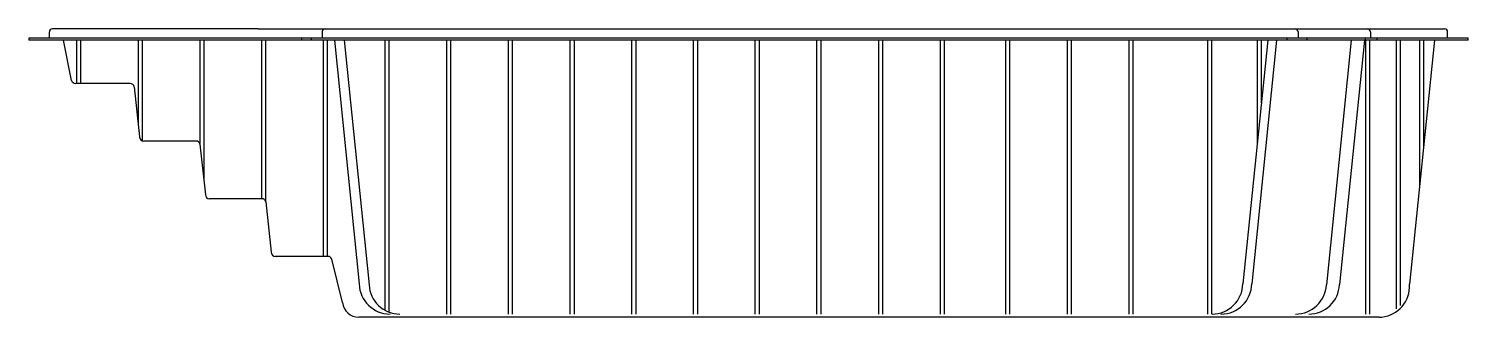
# Model space of a CAD drawing. Extents: x -1320.89 to -1313.89, y 302.78 to 304.18.
import ezdxf

# ---------------------------------------------------------------- set-up
doc = ezdxf.new("R2010")
doc.units = 0
doc.header["$LTSCALE"] = 10
doc.header["$MEASUREMENT"] = 0
doc.layers.add('Piscinas_Fibratec', color=4, linetype='CONTINUOUS')

msp = doc.modelspace()

# ---------------------------------------------------------------- linework, layer by layer
at = {"layer": 'Piscinas_Fibratec', "color": 2}
for p, q in [((-1320.7897, 304.1307), (-1320.7897, 304.1607)), ((-1319.7747, 304.1757), (-1320.7747, 304.1757)), ((-1319.7747, 304.1757), (-1314.0047, 304.1757)), ((-1319.4637, 304.1607), (-1319.4637, 304.1307)), ((-1314.717, 304.1607), (-1314.717, 304.1307)), ((-1314.3655, 304.1607), (-1314.3655, 304.1307)), ((-1313.9897, 304.1307), (-1313.9897, 304.1607)), ((-1320.8897, 304.1307), (-1320.8897, 304.1207)), ((-1313.8897, 304.1307), (-1320.8897, 304.1307)), ((-1313.8897, 304.1207), (-1320.8897, 304.1207)), ((-1319.5637, 304.1307), (-1319.5637, 304.1207)), ((-1319.5168, 304.1307), (-1319.5168, 304.1207)), ((-1314.7716, 304.1307), (-1314.7716, 304.1207)), ((-1314.6738, 304.1307), (-1314.6738, 304.1207)), ((-1314.39, 304.1307), (-1314.39, 304.1207)), ((-1314.3341, 304.1307), (-1314.3341, 304.1207)), ((-1313.8897, 304.1207), (-1313.8897, 304.1307))]:
    msp.add_line(p, q, dxfattribs=at)
at = {"layer": 'Piscinas_Fibratec'}
for p, q in [((-1320.6815, 303.9247), (-1320.7207, 304.1207)), ((-1319.4037, 304.1207), (-1319.2828, 302.937)), ((-1319.3563, 304.1207), (-1319.2349, 302.9329)), ((-1314.8648, 304.1207), (-1314.9857, 302.9383)), ((-1314.8212, 304.1207), (-1314.942, 302.9378)), ((-1314.4581, 304.1207), (-1314.5795, 302.9324)), ((-1314.3942, 304.1207), (-1314.5155, 302.9336)), ((-1314.0538, 304.1207), (-1314.1749, 302.9352)), ((-1320.3966, 303.9107), (-1320.6625, 303.9107)), ((-1320.377, 303.8947), (-1320.3509, 303.6506)), ((-1320.0765, 303.6307), (-1320.3309, 303.6307)), ((-1320.0571, 303.6156), (-1320.0308, 303.3704)), ((-1319.7565, 303.3507), (-1320.0109, 303.3507)), ((-1319.7372, 303.336), (-1319.7109, 303.0906)), ((-1319.4352, 303.0707), (-1319.6909, 303.0707)), ((-1319.3645, 302.8475), (-1319.4164, 303.0574)), ((-1314.1749, 302.9202), (-1314.1749, 302.9352)), ((-1319.2508, 302.7757), (-1319.2849, 302.7757)), ((-1318.2678, 302.7757), (-1319.2678, 302.7757)), ((-1314.3248, 302.7757), (-1318.2678, 302.7757))]:
    msp.add_line(p, q, dxfattribs=at)
at = {"layer": 'Piscinas_Fibratec', "color": 1}
for p, q in [((-1320.6582, 304.1207), (-1320.6582, 303.9107)), ((-1320.6382, 304.1207), (-1320.6382, 303.9107)), ((-1320.3582, 304.1207), (-1320.3582, 303.7192)), ((-1320.3382, 304.1207), (-1320.3382, 303.6322)), ((-1320.0582, 304.1207), (-1320.0582, 303.6188)), ((-1320.0382, 304.1207), (-1320.0382, 303.4392)), ((-1319.7582, 304.1207), (-1319.7582, 303.3507)), ((-1319.7382, 304.1207), (-1319.7382, 303.339)), ((-1319.4582, 304.1207), (-1319.4582, 303.0707)), ((-1319.4382, 304.1207), (-1319.4382, 303.0707)), ((-1319.1582, 304.1207), (-1319.1582, 302.8098)), ((-1319.1382, 304.1207), (-1319.1382, 302.8005)), ((-1318.8582, 304.1207), (-1318.8582, 302.7907)), ((-1318.8382, 304.1207), (-1318.8382, 302.7907)), ((-1318.5582, 304.1207), (-1318.5582, 302.7907)), ((-1318.5382, 304.1207), (-1318.5382, 302.7907)), ((-1318.2582, 304.1207), (-1318.2582, 302.7907)), ((-1318.2382, 304.1207), (-1318.2382, 302.7907)), ((-1317.9582, 304.1207), (-1317.9582, 302.7907)), ((-1317.9382, 304.1207), (-1317.9382, 302.7907)), ((-1317.6582, 304.1207), (-1317.6582, 302.7907)), ((-1317.6382, 304.1207), (-1317.6382, 302.7907)), ((-1317.3582, 304.1207), (-1317.3582, 302.7907)), ((-1317.3382, 304.1207), (-1317.3382, 302.7907)), ((-1317.0582, 304.1207), (-1317.0582, 302.7907)), ((-1317.0382, 304.1207), (-1317.0382, 302.7907)), ((-1316.7582, 304.1207), (-1316.7582, 302.7907)), ((-1316.7382, 304.1207), (-1316.7382, 302.7907)), ((-1316.4582, 304.1207), (-1316.4582, 302.7907)), ((-1316.4382, 304.1207), (-1316.4382, 302.7907)), ((-1316.1402, 304.1207), (-1316.1402, 302.7907)), ((-1316.1202, 304.1207), (-1316.1202, 302.7907)), ((-1315.8402, 304.1207), (-1315.8402, 302.7907)), ((-1315.8202, 304.1207), (-1315.8202, 302.7907)), ((-1315.5402, 304.1207), (-1315.5402, 302.7907)), ((-1315.5202, 304.1207), (-1315.5202, 302.7907)), ((-1315.1582, 304.1207), (-1315.1582, 302.7907)), ((-1315.1382, 304.1207), (-1315.1382, 302.7907)), ((-1314.9159, 304.1207), (-1314.9159, 303.6211)), ((-1314.8959, 304.1207), (-1314.8959, 303.8168)), ((-1314.3892, 304.1207), (-1314.3892, 302.7907)), ((-1314.3692, 304.1207), (-1314.3692, 302.7907)), ((-1314.2402, 304.1207), (-1314.2402, 302.8169)), ((-1314.2202, 304.1207), (-1314.2202, 302.8332)), ((-1314.1272, 304.1207), (-1314.1272, 303.4017)), ((-1314.1072, 304.1207), (-1314.1072, 303.5974))]:
    msp.add_line(p, q, dxfattribs=at)
at = {"layer": 'Piscinas_Fibratec', "color": 2}
for centre, start, end in [((-1320.7747, 304.1607), 90, 180), ((-1319.4487, 304.1607), 90, 180), ((-1314.732, 304.1607), 0, 90), ((-1314.3805, 304.1607), 0, 90), ((-1314.0047, 304.1607), 0, 90)]:
    msp.add_arc(centre, 0.015, start, end, dxfattribs=at)
at = {"layer": 'Piscinas_Fibratec'}
for centre, radius, start, end in [((-1320.6625, 303.9307), 0.02, 197.57851, 270), ((-1320.3966, 303.8907), 0.02, 11.44353, 90), ((-1320.3309, 303.6507), 0.02, 180.42796, 270), ((-1320.0765, 303.6107), 0.02, 14.08814, 90), ((-1320.0109, 303.3707), 0.02, 181.12318, 270), ((-1319.7565, 303.3307), 0.02, 15.30247, 90), ((-1319.6909, 303.0907), 0.02, 180.47165, 270), ((-1319.4352, 303.0507), 0.02, 19.50237, 90), ((-1319.1328, 302.9407), 0.15, 181.44946, 270), ((-1319.0851, 302.9407), 0.15, 183.01139, 270), ((-1315.1356, 302.9407), 0.15, 270, 359.05853), ((-1315.092, 302.9407), 0.15, 270, 358.88261), ((-1314.7293, 302.9407), 0.15, 270, 356.82806), ((-1314.6653, 302.9407), 0.15, 270, 357.2844), ((-1314.3248, 302.9257), 0.15, 270, 357.87383), ((-1319.2849, 302.8557), 0.08, 185.90859, 270)]:
    msp.add_arc(centre, radius, start, end, dxfattribs=at)

doc.saveas('drawing.dxf')
